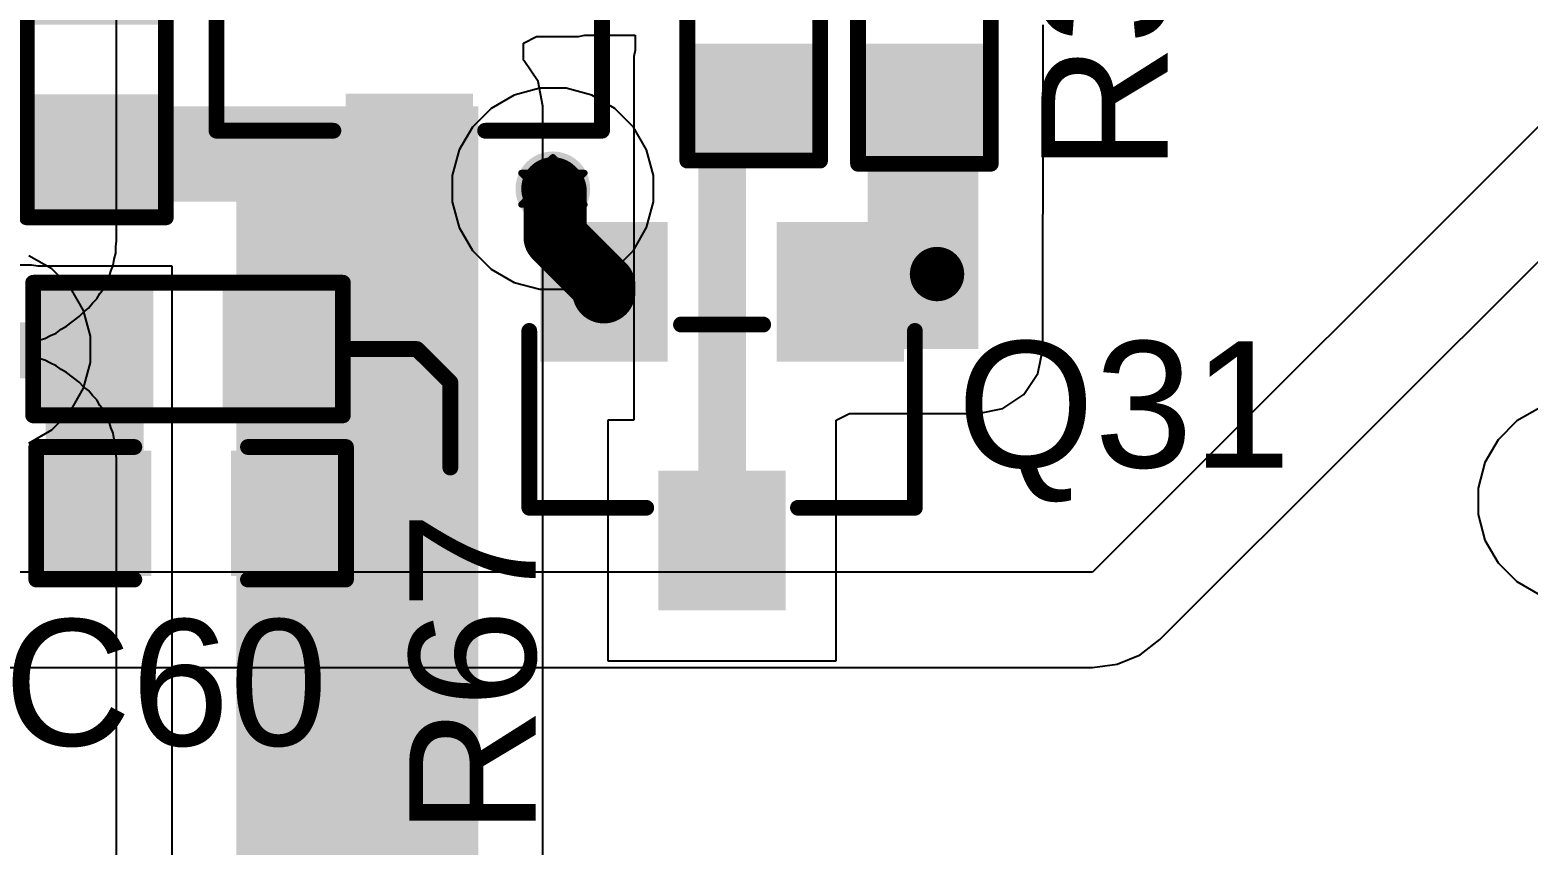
# Model space of a CAD drawing. Header units: inches. Extents: x -3 to 5437, y -3 to 5435.
# Drawn here: x 142.06 to 154.1, y 14.39 to 20.95 of the extents above; entities that cross this region are included whole.
import ezdxf

# ---------------------------------------------------------------- set-up
doc = ezdxf.new("R2010")
doc.units = ezdxf.units.IN
for name, color, linetype in [('Bottom Layer', 5, 'Continuous'), ('Bottom Solder', 6, 'Continuous'), ('Drill Drawing', 1, 'Continuous'), ('GND', 16, 'Continuous'), ('PWR', 76, 'Continuous'), ('Top Layer', 1, 'Continuous'), ('Top Overlay', 2, 'Continuous'), ('Top Paste', 8, 'Continuous'), ('Top Solder', 216, 'Continuous'), ('Via Holes', 16, 'Continuous')]:
    doc.layers.add(name, color=color, linetype=linetype)
doc.styles.add('Arial', font='', dxfattribs={"height": 0.2})
doc.styles.get('Arial').set_extended_font_data('Arial')

# ---------------------------------------------------------------- blocks, each defined once
blk = doc.blocks.new('SOT_23_250')
at = {"layer": 'Top Layer'}
for points in [[(-0.41, 1.46), (0.41, 1.46), (0.41, 0.54), (-0.41, 0.54)], [(-1.36, -0.54), (-0.54, -0.54), (-0.54, -1.46), (-1.36, -1.46)], [(0.54, -0.54), (1.36, -0.54), (1.36, -1.46), (0.54, -1.46)]]:
    blk.add_hatch(color=1, dxfattribs=at).paths.add_polyline_path(points)
at = {"layer": 'Top Paste'}
for points in [[(-0.41, 1.46), (0.41, 1.46), (0.41, 0.54), (-0.41, 0.54)], [(-1.36, -0.54), (-0.54, -0.54), (-0.54, -1.46), (-1.36, -1.46)], [(0.54, -0.54), (1.36, -0.54), (1.36, -1.46), (0.54, -1.46)]]:
    blk.add_hatch(color=8, dxfattribs=at).paths.add_polyline_path(points)
at = {"layer": 'Top Solder'}
for points in [[(-0.512, 1.562), (0.512, 1.562), (0.512, 0.438), (-0.512, 0.438)], [(-1.462, -0.438), (-0.438, -0.438), (-0.438, -1.562), (-1.462, -1.562)], [(0.438, -0.438), (1.462, -0.438), (1.462, -1.562), (0.438, -1.562)]]:
    blk.add_hatch(color=216, dxfattribs=at).paths.add_polyline_path(points)
at = {"layer": 'Top Overlay'}
for points in [[(-0.61, 0.737, 0.127, 0.127, 0), (-1.549, 0.737, 0.127, 0.127, 0)], [(-1.549, 0.737, 0.127, 0.127, 0), (-1.549, -0.686, 0.127, 0.127, 0)], [(1.549, 0.737, 0.127, 0.127, 0), (0.61, 0.737, 0.127, 0.127, 0)], [(1.549, 0.737, 0.127, 0.127, 0), (1.549, -0.686, 0.127, 0.127, 0)], [(0.33, -0.737, 0.127, 0.127, 0), (-0.33, -0.737, 0.127, 0.127, 0)]]:
    blk.add_lwpolyline(points, format="xyseb", dxfattribs=at)
for points in [[(-1.581, 0.737, 0.0635, 0.0635, 1), (-1.518, 0.737, 0.0635, 0.0635, 1)], [(-1.581, 0.737, 0.0635, 0.0635, 1), (-1.518, 0.737, 0.0635, 0.0635, 1)], [(-0.641, 0.737, 0.0635, 0.0635, 1), (-0.578, 0.737, 0.0635, 0.0635, 1)], [(0.578, 0.737, 0.0635, 0.0635, 1), (0.641, 0.737, 0.0635, 0.0635, 1)], [(1.518, 0.737, 0.0635, 0.0635, 1), (1.581, 0.737, 0.0635, 0.0635, 1)], [(1.518, 0.737, 0.0635, 0.0635, 1), (1.581, 0.737, 0.0635, 0.0635, 1)], [(-1.581, -0.686, 0.0635, 0.0635, 1), (-1.518, -0.686, 0.0635, 0.0635, 1)], [(-0.362, -0.737, 0.0635, 0.0635, 1), (-0.298, -0.737, 0.0635, 0.0635, 1)], [(0.298, -0.737, 0.0635, 0.0635, 1), (0.362, -0.737, 0.0635, 0.0635, 1)], [(1.518, -0.686, 0.0635, 0.0635, 1), (1.581, -0.686, 0.0635, 0.0635, 1)], [(-1.636, -1.143, 0.254, 0.254, 1), (-1.819, -1.143, 0.254, 0.254, 1)], [(-1.882, -1.143, 0.127, 0.127, 1), (-1.755, -1.143, 0.127, 0.127, 1)], [(-1.699, -1.143, 0.127, 0.127, 1), (-1.572, -1.143, 0.127, 0.127, 1)]]:
    blk.add_lwpolyline(points, format="xyseb", close=True, dxfattribs=at)
blk = doc.blocks.new('R___0603_262')
at = {"layer": 'Top Layer'}
for points in [[(-0.381, 0.4445), (-0.381, -0.4445), (-1.143, -0.4445), (-1.143, 0.4445)], [(1.143, 0.4445), (1.143, -0.4445), (0.381, -0.4445), (0.381, 0.4445)]]:
    blk.add_hatch(color=1, dxfattribs=at).paths.add_polyline_path(points)
at = {"layer": 'Top Paste'}
for points in [[(-0.381, 0.4445), (-0.381, -0.4445), (-1.143, -0.4445), (-1.143, 0.4445)], [(1.143, 0.4445), (1.143, -0.4445), (0.381, -0.4445), (0.381, 0.4445)]]:
    blk.add_hatch(color=8, dxfattribs=at).paths.add_polyline_path(points)
at = {"layer": 'Top Solder'}
for points in [[(-0.2794, 0.5461), (-0.2794, -0.5461), (-1.2446, -0.5461), (-1.2446, 0.5461)], [(1.2446, 0.5461), (1.2446, -0.5461), (0.2794, -0.5461), (0.2794, 0.5461)]]:
    blk.add_hatch(color=216, dxfattribs=at).paths.add_polyline_path(points)
at = {"layer": 'Top Overlay'}
for points in [[(-1.2192, -0.5334, 0.127, 0.127, 0), (-1.2192, 0.5334, 0.127, 0.127, 0)], [(1.2192, 0.5334, 0.127, 0.127, 0), (-1.2192, 0.5334, 0.127, 0.127, 0)], [(1.2192, -0.5334, 0.127, 0.127, 0), (1.2192, 0.5334, 0.127, 0.127, 0)], [(1.2192, -0.5334, 0.127, 0.127, 0), (-1.2192, -0.5334, 0.127, 0.127, 0)]]:
    blk.add_lwpolyline(points, format="xyseb", dxfattribs=at)
for points in [[(-1.25095, 0.5334, 0.0635, 0.0635, 1), (-1.18745, 0.5334, 0.0635, 0.0635, 1)], [(-1.25095, 0.5334, 0.0635, 0.0635, 1), (-1.18745, 0.5334, 0.0635, 0.0635, 1)], [(1.18745, 0.5334, 0.0635, 0.0635, 1), (1.25095, 0.5334, 0.0635, 0.0635, 1)], [(1.18745, 0.5334, 0.0635, 0.0635, 1), (1.25095, 0.5334, 0.0635, 0.0635, 1)], [(-1.25095, -0.5334, 0.0635, 0.0635, 1), (-1.18745, -0.5334, 0.0635, 0.0635, 1)], [(-1.25095, -0.5334, 0.0635, 0.0635, 1), (-1.18745, -0.5334, 0.0635, 0.0635, 1)], [(1.18745, -0.5334, 0.0635, 0.0635, 1), (1.25095, -0.5334, 0.0635, 0.0635, 1)], [(1.18745, -0.5334, 0.0635, 0.0635, 1), (1.25095, -0.5334, 0.0635, 0.0635, 1)]]:
    blk.add_lwpolyline(points, format="xyseb", close=True, dxfattribs=at)
blk = doc.blocks.new('RES_0603_308')
at = {"layer": 'Top Layer'}
for points in [[(-0.381, 0.4445), (-0.381, -0.4445), (-1.143, -0.4445), (-1.143, 0.4445)], [(1.143, 0.4445), (1.143, -0.4445), (0.381, -0.4445), (0.381, 0.4445)]]:
    blk.add_hatch(color=1, dxfattribs=at).paths.add_polyline_path(points)
at = {"layer": 'Top Paste'}
for points in [[(-0.381, 0.4445), (-0.381, -0.4445), (-1.143, -0.4445), (-1.143, 0.4445)], [(1.143, 0.4445), (1.143, -0.4445), (0.381, -0.4445), (0.381, 0.4445)]]:
    blk.add_hatch(color=8, dxfattribs=at).paths.add_polyline_path(points)
at = {"layer": 'Top Solder'}
for points in [[(-0.2794, 0.5461), (-0.2794, -0.5461), (-1.2446, -0.5461), (-1.2446, 0.5461)], [(1.2446, 0.5461), (1.2446, -0.5461), (0.2794, -0.5461), (0.2794, 0.5461)]]:
    blk.add_hatch(color=216, dxfattribs=at).paths.add_polyline_path(points)
at = {"layer": 'Top Overlay'}
for points in [[(-1.2446, -0.5334, 0.127, 0.127, 0), (-1.2446, 0.5334, 0.127, 0.127, 0)], [(1.2446, 0.5334, 0.127, 0.127, 0), (-1.2446, 0.5334, 0.127, 0.127, 0)], [(1.2446, -0.5334, 0.127, 0.127, 0), (1.2446, 0.5334, 0.127, 0.127, 0)], [(1.2446, -0.5334, 0.127, 0.127, 0), (-1.2446, -0.5334, 0.127, 0.127, 0)]]:
    blk.add_lwpolyline(points, format="xyseb", dxfattribs=at)
for points in [[(-1.27635, 0.5334, 0.0635, 0.0635, 1), (-1.21285, 0.5334, 0.0635, 0.0635, 1)], [(-1.27635, 0.5334, 0.0635, 0.0635, 1), (-1.21285, 0.5334, 0.0635, 0.0635, 1)], [(1.21285, 0.5334, 0.0635, 0.0635, 1), (1.27635, 0.5334, 0.0635, 0.0635, 1)], [(1.21285, 0.5334, 0.0635, 0.0635, 1), (1.27635, 0.5334, 0.0635, 0.0635, 1)], [(-1.27635, -0.5334, 0.0635, 0.0635, 1), (-1.21285, -0.5334, 0.0635, 0.0635, 1)], [(-1.27635, -0.5334, 0.0635, 0.0635, 1), (-1.21285, -0.5334, 0.0635, 0.0635, 1)], [(1.21285, -0.5334, 0.0635, 0.0635, 1), (1.27635, -0.5334, 0.0635, 0.0635, 1)], [(1.21285, -0.5334, 0.0635, 0.0635, 1), (1.27635, -0.5334, 0.0635, 0.0635, 1)]]:
    blk.add_lwpolyline(points, format="xyseb", close=True, dxfattribs=at)
blk = doc.blocks.new('S______B______380')
at = {"layer": 'Top Layer'}
for points in [[(-1.143, -0.4445), (-1.143, 0.4445), (-0.381, 0.4445), (-0.381, -0.4445)], [(0.381, -0.4445), (0.381, 0.4445), (1.143, 0.4445), (1.143, -0.4445)]]:
    blk.add_hatch(color=1, dxfattribs=at).paths.add_polyline_path(points)
at = {"layer": 'Top Paste'}
for points in [[(-1.143, -0.4445), (-1.143, 0.4445), (-0.381, 0.4445), (-0.381, -0.4445)], [(0.381, -0.4445), (0.381, 0.4445), (1.143, 0.4445), (1.143, -0.4445)]]:
    blk.add_hatch(color=8, dxfattribs=at).paths.add_polyline_path(points)
at = {"layer": 'Top Solder'}
for points in [[(-1.2446, -0.5461), (-1.2446, 0.5461), (-0.2794, 0.5461), (-0.2794, -0.5461)], [(0.2794, -0.5461), (0.2794, 0.5461), (1.2446, 0.5461), (1.2446, -0.5461)]]:
    blk.add_hatch(color=216, dxfattribs=at).paths.add_polyline_path(points)
at = {"layer": 'Top Overlay'}
for points in [[(-1.27, -0.5588, 0.127, 0.127, 0), (-1.27, 0.5588, 0.127, 0.127, 0)], [(1.27, 0.5588, 0.127, 0.127, 0), (-1.27, 0.5588, 0.127, 0.127, 0)], [(1.27, -0.5588, 0.127, 0.127, 0), (1.27, 0.5588, 0.127, 0.127, 0)], [(1.27, -0.5588, 0.127, 0.127, 0), (-1.27, -0.5588, 0.127, 0.127, 0)]]:
    blk.add_lwpolyline(points, format="xyseb", dxfattribs=at)
for points in [[(-1.30175, 0.5588, 0.0635, 0.0635, 1), (-1.23825, 0.5588, 0.0635, 0.0635, 1)], [(-1.30175, 0.5588, 0.0635, 0.0635, 1), (-1.23825, 0.5588, 0.0635, 0.0635, 1)], [(1.23825, 0.5588, 0.0635, 0.0635, 1), (1.30175, 0.5588, 0.0635, 0.0635, 1)], [(1.23825, 0.5588, 0.0635, 0.0635, 1), (1.30175, 0.5588, 0.0635, 0.0635, 1)], [(-1.30175, -0.5588, 0.0635, 0.0635, 1), (-1.23825, -0.5588, 0.0635, 0.0635, 1)], [(-1.30175, -0.5588, 0.0635, 0.0635, 1), (-1.23825, -0.5588, 0.0635, 0.0635, 1)], [(1.23825, -0.5588, 0.0635, 0.0635, 1), (1.30175, -0.5588, 0.0635, 0.0635, 1)], [(1.23825, -0.5588, 0.0635, 0.0635, 1), (1.30175, -0.5588, 0.0635, 0.0635, 1)]]:
    blk.add_lwpolyline(points, format="xyseb", close=True, dxfattribs=at)
blk = doc.blocks.new('RES_0603_391')
at = {"layer": 'Top Layer'}
for points in [[(-0.381, 0.4445), (-0.381, -0.4445), (-1.143, -0.4445), (-1.143, 0.4445)], [(1.143, 0.4445), (1.143, -0.4445), (0.381, -0.4445), (0.381, 0.4445)]]:
    blk.add_hatch(color=1, dxfattribs=at).paths.add_polyline_path(points)
at = {"layer": 'Top Paste'}
for points in [[(-0.381, 0.4445), (-0.381, -0.4445), (-1.143, -0.4445), (-1.143, 0.4445)], [(1.143, 0.4445), (1.143, -0.4445), (0.381, -0.4445), (0.381, 0.4445)]]:
    blk.add_hatch(color=8, dxfattribs=at).paths.add_polyline_path(points)
at = {"layer": 'Top Solder'}
for points in [[(-0.2794, 0.5461), (-0.2794, -0.5461), (-1.2446, -0.5461), (-1.2446, 0.5461)], [(1.2446, 0.5461), (1.2446, -0.5461), (0.2794, -0.5461), (0.2794, 0.5461)]]:
    blk.add_hatch(color=216, dxfattribs=at).paths.add_polyline_path(points)
at = {"layer": 'Top Overlay'}
for points in [[(1.2446, 0.5334, 0.127, 0.127, 0), (-1.2446, 0.5334, 0.127, 0.127, 0)], [(-1.2446, 0.5334, 0.127, 0.127, 0), (-1.2446, -0.5334, 0.127, 0.127, 0)], [(1.2446, 0.5334, 0.127, 0.127, 0), (1.2446, -0.5334, 0.127, 0.127, 0)], [(1.2446, -0.5334, 0.127, 0.127, 0), (-1.2446, -0.5334, 0.127, 0.127, 0)]]:
    blk.add_lwpolyline(points, format="xyseb", dxfattribs=at)
for points in [[(-1.27635, 0.5334, 0.0635, 0.0635, 1), (-1.21285, 0.5334, 0.0635, 0.0635, 1)], [(-1.27635, 0.5334, 0.0635, 0.0635, 1), (-1.21285, 0.5334, 0.0635, 0.0635, 1)], [(1.21285, 0.5334, 0.0635, 0.0635, 1), (1.27635, 0.5334, 0.0635, 0.0635, 1)], [(1.21285, 0.5334, 0.0635, 0.0635, 1), (1.27635, 0.5334, 0.0635, 0.0635, 1)], [(-1.27635, -0.5334, 0.0635, 0.0635, 1), (-1.21285, -0.5334, 0.0635, 0.0635, 1)], [(-1.27635, -0.5334, 0.0635, 0.0635, 1), (-1.21285, -0.5334, 0.0635, 0.0635, 1)], [(1.21285, -0.5334, 0.0635, 0.0635, 1), (1.27635, -0.5334, 0.0635, 0.0635, 1)], [(1.21285, -0.5334, 0.0635, 0.0635, 1), (1.27635, -0.5334, 0.0635, 0.0635, 1)]]:
    blk.add_lwpolyline(points, format="xyseb", close=True, dxfattribs=at)
blk = doc.blocks.new('SOT_23_394')
at = {"layer": 'Top Layer'}
for points in [[(-0.41, 1.46), (0.41, 1.46), (0.41, 0.54), (-0.41, 0.54)], [(-1.36, -0.54), (-0.54, -0.54), (-0.54, -1.46), (-1.36, -1.46)], [(0.54, -0.54), (1.36, -0.54), (1.36, -1.46), (0.54, -1.46)]]:
    blk.add_hatch(color=1, dxfattribs=at).paths.add_polyline_path(points)
at = {"layer": 'Top Paste'}
for points in [[(-0.41, 1.46), (0.41, 1.46), (0.41, 0.54), (-0.41, 0.54)], [(-1.36, -0.54), (-0.54, -0.54), (-0.54, -1.46), (-1.36, -1.46)], [(0.54, -0.54), (1.36, -0.54), (1.36, -1.46), (0.54, -1.46)]]:
    blk.add_hatch(color=8, dxfattribs=at).paths.add_polyline_path(points)
at = {"layer": 'Top Solder'}
for points in [[(-0.512, 1.562), (0.512, 1.562), (0.512, 0.438), (-0.512, 0.438)], [(-1.462, -0.438), (-0.438, -0.438), (-0.438, -1.562), (-1.462, -1.562)], [(0.438, -0.438), (1.462, -0.438), (1.462, -1.562), (0.438, -1.562)]]:
    blk.add_hatch(color=216, dxfattribs=at).paths.add_polyline_path(points)
at = {"layer": 'Top Overlay'}
for points in [[(-0.61, 0.737, 0.127, 0.127, 0), (-1.549, 0.737, 0.127, 0.127, 0)], [(-1.549, 0.737, 0.127, 0.127, 0), (-1.549, -0.686, 0.127, 0.127, 0)], [(1.549, 0.737, 0.127, 0.127, 0), (0.61, 0.737, 0.127, 0.127, 0)], [(1.549, 0.737, 0.127, 0.127, 0), (1.549, -0.686, 0.127, 0.127, 0)], [(0.33, -0.737, 0.127, 0.127, 0), (-0.33, -0.737, 0.127, 0.127, 0)]]:
    blk.add_lwpolyline(points, format="xyseb", dxfattribs=at)
for points in [[(-1.581, 0.737, 0.0635, 0.0635, 1), (-1.518, 0.737, 0.0635, 0.0635, 1)], [(-1.581, 0.737, 0.0635, 0.0635, 1), (-1.518, 0.737, 0.0635, 0.0635, 1)], [(-0.641, 0.737, 0.0635, 0.0635, 1), (-0.578, 0.737, 0.0635, 0.0635, 1)], [(0.578, 0.737, 0.0635, 0.0635, 1), (0.641, 0.737, 0.0635, 0.0635, 1)], [(1.518, 0.737, 0.0635, 0.0635, 1), (1.581, 0.737, 0.0635, 0.0635, 1)], [(1.518, 0.737, 0.0635, 0.0635, 1), (1.581, 0.737, 0.0635, 0.0635, 1)], [(-1.581, -0.686, 0.0635, 0.0635, 1), (-1.518, -0.686, 0.0635, 0.0635, 1)], [(-0.362, -0.737, 0.0635, 0.0635, 1), (-0.298, -0.737, 0.0635, 0.0635, 1)], [(0.298, -0.737, 0.0635, 0.0635, 1), (0.362, -0.737, 0.0635, 0.0635, 1)], [(1.518, -0.686, 0.0635, 0.0635, 1), (1.581, -0.686, 0.0635, 0.0635, 1)], [(-1.636, -1.143, 0.254, 0.254, 1), (-1.819, -1.143, 0.254, 0.254, 1)], [(-1.882, -1.143, 0.127, 0.127, 1), (-1.755, -1.143, 0.127, 0.127, 1)], [(-1.699, -1.143, 0.127, 0.127, 1), (-1.572, -1.143, 0.127, 0.127, 1)]]:
    blk.add_lwpolyline(points, format="xyseb", close=True, dxfattribs=at)
blk = doc.blocks.new('C__0603_398')
at = {"layer": 'Top Layer'}
for points in [[(-0.381, 0.445), (-0.381, -0.445), (-1.143, -0.445), (-1.143, 0.445)], [(1.143, 0.445), (1.143, -0.445), (0.381, -0.445), (0.381, 0.445)]]:
    blk.add_hatch(color=1, dxfattribs=at).paths.add_polyline_path(points)
at = {"layer": 'Top Paste'}
for points in [[(-0.381, 0.445), (-0.381, -0.445), (-1.143, -0.445), (-1.143, 0.445)], [(1.143, 0.445), (1.143, -0.445), (0.381, -0.445), (0.381, 0.445)]]:
    blk.add_hatch(color=8, dxfattribs=at).paths.add_polyline_path(points)
at = {"layer": 'Top Solder'}
for points in [[(-0.321, 0.504), (-0.321, -0.504), (-1.203, -0.504), (-1.203, 0.504)], [(1.203, 0.504), (1.203, -0.504), (0.321, -0.504), (0.321, 0.504)]]:
    blk.add_hatch(color=216, dxfattribs=at).paths.add_polyline_path(points)
at = {"layer": 'Top Overlay'}
for points in [[(-1.245, 0.533, 0.127, 0.127, 0), (-0.457, 0.533, 0.127, 0.127, 0)], [(-1.245, -0.533, 0.127, 0.127, 0), (-1.245, 0.533, 0.127, 0.127, 0)], [(0.457, 0.533, 0.127, 0.127, 0), (1.245, 0.533, 0.127, 0.127, 0)], [(1.245, -0.533, 0.127, 0.127, 0), (1.245, 0.533, 0.127, 0.127, 0)], [(-1.245, -0.533, 0.127, 0.127, 0), (-0.457, -0.533, 0.127, 0.127, 0)], [(0.457, -0.533, 0.127, 0.127, 0), (1.245, -0.533, 0.127, 0.127, 0)]]:
    blk.add_lwpolyline(points, format="xyseb", dxfattribs=at)
for points in [[(-1.276, 0.533, 0.0635, 0.0635, 1), (-1.213, 0.533, 0.0635, 0.0635, 1)], [(-1.276, 0.533, 0.0635, 0.0635, 1), (-1.213, 0.533, 0.0635, 0.0635, 1)], [(-0.489, 0.533, 0.0635, 0.0635, 1), (-0.425, 0.533, 0.0635, 0.0635, 1)], [(0.425, 0.533, 0.0635, 0.0635, 1), (0.489, 0.533, 0.0635, 0.0635, 1)], [(1.213, 0.533, 0.0635, 0.0635, 1), (1.276, 0.533, 0.0635, 0.0635, 1)], [(1.213, 0.533, 0.0635, 0.0635, 1), (1.276, 0.533, 0.0635, 0.0635, 1)], [(-1.276, -0.533, 0.0635, 0.0635, 1), (-1.213, -0.533, 0.0635, 0.0635, 1)], [(-1.276, -0.533, 0.0635, 0.0635, 1), (-1.213, -0.533, 0.0635, 0.0635, 1)], [(-0.489, -0.533, 0.0635, 0.0635, 1), (-0.425, -0.533, 0.0635, 0.0635, 1)], [(0.425, -0.533, 0.0635, 0.0635, 1), (0.489, -0.533, 0.0635, 0.0635, 1)], [(1.213, -0.533, 0.0635, 0.0635, 1), (1.276, -0.533, 0.0635, 0.0635, 1)], [(1.213, -0.533, 0.0635, 0.0635, 1), (1.276, -0.533, 0.0635, 0.0635, 1)]]:
    blk.add_lwpolyline(points, format="xyseb", close=True, dxfattribs=at)

msp = doc.modelspace()

# ---------------------------------------------------------------- hatches: boundary and pattern name
at = {"layer": 'Bottom Layer'}
h = msp.add_hatch(color=5, dxfattribs=at)
edge = h.paths.add_edge_path()
edge.add_arc((146.261, 19.669), 0.3, 0, 360)
at = {"layer": 'Bottom Solder'}
h = msp.add_hatch(color=6, dxfattribs=at)
edge = h.paths.add_edge_path()
edge.add_arc((146.261, 19.669), 0.15, 0, 360)
at = {"layer": 'GND'}
h = msp.add_hatch(color=16, dxfattribs=at)
edge = h.paths.add_edge_path()
edge.add_arc((146.261, 19.669), 0.3, 0, 360)
at = {"layer": 'PWR'}
h = msp.add_hatch(color=76, dxfattribs=at)
edge = h.paths.add_edge_path()
edge.add_arc((146.261, 19.669), 0.3, 0, 360)
at = {"layer": 'Top Layer'}
for points in [[(147.431, 16.84), (147.812, 16.84), (147.812, 20.734), (147.431, 20.734)], [(148.791, 18.38), (149.68, 18.38), (149.68, 20.718), (148.791, 20.718)], [(142.122, 19.566), (145.663, 19.566), (145.663, 20.333), (142.122, 20.333)], [(143.716, 8.449), (145.663, 8.449), (145.663, 20.333), (143.716, 20.333)], [(148.161, 18.38), (149.68, 18.38), (149.68, 19.3), (148.161, 19.3)], [(142.186, 16.615), (142.973, 16.615), (142.973, 18.824), (142.186, 18.824)], [(142.525, 18.595), (141.737, 18.595), (141.737, 18.145), (142.525, 18.145)]]:
    msp.add_hatch(color=1, dxfattribs=at).paths.add_polyline_path(points)
h = msp.add_hatch(color=1, dxfattribs=at)
edge = h.paths.add_edge_path()
edge.add_arc((146.261, 19.669), 0.3, 0, 360)
at = {"layer": 'Top Solder'}
h = msp.add_hatch(color=216, dxfattribs=at)
edge = h.paths.add_edge_path()
edge.add_arc((146.261, 19.669), 0.15, 0, 360)
at = {"layer": 'Via Holes'}
h = msp.add_hatch(color=7, dxfattribs=at)
edge = h.paths.add_edge_path()
edge.add_arc((146.261, 19.669), 0.15, 0, 360)

# ---------------------------------------------------------------- linework, layer by layer
at = {"layer": 'Bottom Layer'}
for p, q in [((142.755, 19.251), (142.755, 23.86)), ((142.735, 19.102), (142.748, 19.151)), ((142.748, 19.201), (142.755, 19.251)), ((142.748, 19.151), (142.748, 19.201)), ((142.709, 19.006), (142.728, 19.052)), ((142.728, 19.052), (142.735, 19.102)), ((142.652, 18.867), (142.671, 18.914)), ((142.671, 18.914), (142.696, 18.957)), ((142.696, 18.957), (142.709, 19.006)), ((142.56, 18.748), (142.596, 18.783)), ((142.596, 18.783), (142.621, 18.827)), ((142.621, 18.827), (142.652, 18.867)), ((142.454, 18.642), (142.489, 18.677)), ((142.489, 18.677), (142.529, 18.708)), ((142.529, 18.708), (142.56, 18.748)), ((142.31, 18.539), (142.353, 18.564)), ((142.353, 18.564), (142.454, 18.642)), ((142.104, 18.413), (142.111, 18.443)), ((142.111, 18.443), (142.131, 18.451)), ((142.131, 18.451), (142.179, 18.464)), ((142.179, 18.464), (142.223, 18.489)), ((142.223, 18.489), (142.27, 18.508)), ((142.27, 18.508), (142.31, 18.539)), ((142.104, 18.341), (142.104, 18.413)), ((142.111, 18.311), (142.104, 18.341)), ((142.131, 18.303), (142.111, 18.311)), ((142.179, 18.29), (142.131, 18.303)), ((142.223, 18.265), (142.179, 18.29)), ((142.27, 18.246), (142.223, 18.265)), ((142.31, 18.215), (142.27, 18.246)), ((142.353, 18.19), (142.31, 18.215)), ((142.454, 18.113), (142.353, 18.19)), ((142.489, 18.077), (142.454, 18.113)), ((142.529, 18.046), (142.489, 18.077)), ((142.56, 18.006), (142.529, 18.046)), ((142.596, 17.971), (142.56, 18.006)), ((142.621, 17.927), (142.596, 17.971)), ((142.652, 17.887), (142.621, 17.927)), ((142.671, 17.841), (142.652, 17.887)), ((142.696, 17.797), (142.671, 17.841)), ((142.709, 17.748), (142.696, 17.797)), ((142.728, 17.702), (142.709, 17.748)), ((142.735, 17.652), (142.728, 17.702)), ((142.748, 17.603), (142.735, 17.652)), ((142.748, 17.553), (142.748, 17.603)), ((142.755, 17.503), (142.748, 17.553)), ((142.755, 11.229), (142.755, 17.503))]:
    msp.add_line(p, q, dxfattribs=at)
at = {"layer": 'Drill Drawing'}
for points in [[(146.134, 19.796, 0.0508, 0.0508, 0), (146.261, 19.923, 0.0508, 0.0508, 0)], [(146.261, 19.923, 0.0508, 0.0508, 0), (146.388, 19.796, 0.0508, 0.0508, 0)], [(146.007, 19.796, 0.0508, 0.0508, 0), (146.134, 19.669, 0.0508, 0.0508, 0)], [(146.007, 19.796, 0.0508, 0.0508, 0), (146.134, 19.796, 0.0508, 0.0508, 0)], [(146.388, 19.796, 0.0508, 0.0508, 0), (146.515, 19.796, 0.0508, 0.0508, 0)], [(146.388, 19.669, 0.0508, 0.0508, 0), (146.515, 19.796, 0.0508, 0.0508, 0)], [(146.007, 19.542, 0.0508, 0.0508, 0), (146.134, 19.669, 0.0508, 0.0508, 0)], [(146.388, 19.669, 0.0508, 0.0508, 0), (146.515, 19.542, 0.0508, 0.0508, 0)], [(146.007, 19.542, 0.0508, 0.0508, 0), (146.134, 19.542, 0.0508, 0.0508, 0)], [(146.134, 19.542, 0.0508, 0.0508, 0), (146.261, 19.415, 0.0508, 0.0508, 0)], [(146.261, 19.415, 0.0508, 0.0508, 0), (146.388, 19.542, 0.0508, 0.0508, 0)], [(146.388, 19.542, 0.0508, 0.0508, 0), (146.515, 19.542, 0.0508, 0.0508, 0)]]:
    msp.add_lwpolyline(points, format="xyseb", dxfattribs=at)
for points in [[(146.249, 19.923, 0.0254, 0.0254, 1), (146.274, 19.923, 0.0254, 0.0254, 1)], [(146.249, 19.923, 0.0254, 0.0254, 1), (146.274, 19.923, 0.0254, 0.0254, 1)], [(145.995, 19.796, 0.0254, 0.0254, 1), (146.02, 19.796, 0.0254, 0.0254, 1)], [(145.995, 19.796, 0.0254, 0.0254, 1), (146.02, 19.796, 0.0254, 0.0254, 1)], [(146.122, 19.796, 0.0254, 0.0254, 1), (146.147, 19.796, 0.0254, 0.0254, 1)], [(146.122, 19.796, 0.0254, 0.0254, 1), (146.147, 19.796, 0.0254, 0.0254, 1)], [(146.376, 19.796, 0.0254, 0.0254, 1), (146.401, 19.796, 0.0254, 0.0254, 1)], [(146.376, 19.796, 0.0254, 0.0254, 1), (146.401, 19.796, 0.0254, 0.0254, 1)], [(146.503, 19.796, 0.0254, 0.0254, 1), (146.528, 19.796, 0.0254, 0.0254, 1)], [(146.503, 19.796, 0.0254, 0.0254, 1), (146.528, 19.796, 0.0254, 0.0254, 1)], [(146.122, 19.669, 0.0254, 0.0254, 1), (146.147, 19.669, 0.0254, 0.0254, 1)], [(146.122, 19.669, 0.0254, 0.0254, 1), (146.147, 19.669, 0.0254, 0.0254, 1)], [(146.376, 19.669, 0.0254, 0.0254, 1), (146.401, 19.669, 0.0254, 0.0254, 1)], [(146.376, 19.669, 0.0254, 0.0254, 1), (146.401, 19.669, 0.0254, 0.0254, 1)], [(145.995, 19.542, 0.0254, 0.0254, 1), (146.02, 19.542, 0.0254, 0.0254, 1)], [(145.995, 19.542, 0.0254, 0.0254, 1), (146.02, 19.542, 0.0254, 0.0254, 1)], [(146.122, 19.542, 0.0254, 0.0254, 1), (146.147, 19.542, 0.0254, 0.0254, 1)], [(146.122, 19.542, 0.0254, 0.0254, 1), (146.147, 19.542, 0.0254, 0.0254, 1)], [(146.376, 19.542, 0.0254, 0.0254, 1), (146.401, 19.542, 0.0254, 0.0254, 1)], [(146.376, 19.542, 0.0254, 0.0254, 1), (146.401, 19.542, 0.0254, 0.0254, 1)], [(146.503, 19.542, 0.0254, 0.0254, 1), (146.528, 19.542, 0.0254, 0.0254, 1)], [(146.503, 19.542, 0.0254, 0.0254, 1), (146.528, 19.542, 0.0254, 0.0254, 1)], [(146.249, 19.415, 0.0254, 0.0254, 1), (146.274, 19.415, 0.0254, 0.0254, 1)], [(146.249, 19.415, 0.0254, 0.0254, 1), (146.274, 19.415, 0.0254, 0.0254, 1)]]:
    msp.add_lwpolyline(points, format="xyseb", close=True, dxfattribs=at)
at = {"layer": 'PWR'}
for p, q in [((155.931, 21.921), (150.597, 16.586)), ((151.14, 16.043), (156.25, 21.152)), ((146.155, 20.477), (145.95, 20.422)), ((146.368, 20.477), (146.155, 20.477)), ((146.573, 20.422), (146.368, 20.477)), ((145.95, 20.422), (145.765, 20.316)), ((146.758, 20.316), (146.573, 20.422)), ((145.765, 20.316), (145.615, 20.165)), ((146.908, 20.165), (146.758, 20.316)), ((145.615, 20.165), (145.508, 19.981)), ((147.014, 19.981), (146.908, 20.165)), ((145.508, 19.981), (145.453, 19.776)), ((147.069, 19.776), (147.014, 19.981)), ((145.453, 19.776), (145.453, 19.563)), ((147.069, 19.563), (147.069, 19.776)), ((145.453, 19.563), (145.508, 19.357)), ((147.014, 19.357), (147.069, 19.563)), ((145.508, 19.357), (145.615, 19.173)), ((146.908, 19.173), (147.014, 19.357)), ((145.615, 19.173), (145.765, 19.023)), ((146.758, 19.023), (146.908, 19.173)), ((142.234, 19.024), (142.049, 19.13)), ((142.384, 18.873), (142.234, 19.024)), ((145.765, 19.023), (145.95, 18.916)), ((146.573, 18.916), (146.758, 19.023)), ((145.95, 18.916), (146.155, 18.861)), ((146.368, 18.861), (146.573, 18.916)), ((142.49, 18.689), (142.384, 18.873)), ((146.155, 18.861), (146.368, 18.861)), ((142.545, 18.483), (142.49, 18.689)), ((142.545, 18.271), (142.545, 18.483)), ((142.49, 18.065), (142.545, 18.271)), ((142.384, 17.881), (142.49, 18.065)), ((142.234, 17.73), (142.384, 17.881)), ((154.193, 17.908), (154.009, 17.802)), ((142.049, 17.624), (142.234, 17.73)), ((154.009, 17.802), (153.858, 17.651)), ((153.858, 17.651), (153.752, 17.467)), ((153.752, 17.467), (153.697, 17.261)), ((153.697, 17.261), (153.697, 17.049)), ((153.697, 17.049), (153.752, 16.843)), ((153.752, 16.843), (153.858, 16.659)), ((153.858, 16.659), (154.009, 16.509)), ((150.597, 16.586), (131.907, 16.586)), ((154.009, 16.509), (154.193, 16.402)), ((150.981, 15.921), (151.14, 16.043)), ((151.14, 16.043), (151.14, 16.043)), ((150.796, 15.844), (150.981, 15.921)), ((131.907, 15.818), (150.597, 15.818)), ((150.597, 15.818), (150.796, 15.844)), ((150.597, 15.818), (150.597, 15.818))]:
    msp.add_line(p, q, dxfattribs=at)
at = {"layer": 'Top Layer'}
for p, q in [((150.2, 19.464), (150.2, 20.988)), ((146.025, 20.841), (146.129, 20.895)), ((146.025, 20.703), (146.025, 20.841)), ((146.129, 20.895), (146.467, 20.895)), ((146.467, 20.895), (146.517, 20.905)), ((146.517, 20.905), (146.923, 20.905)), ((146.923, 20.905), (146.923, 20.784)), ((146.923, 20.784), (146.913, 20.734)), ((146.913, 20.734), (146.913, 17.808)), ((146.03, 20.699), (146.025, 20.703)), ((146.142, 20.531), (146.03, 20.699)), ((146.181, 20.333), (146.142, 20.531)), ((146.181, 11.229), (146.181, 20.333)), ((150.198, 18.38), (150.198, 19.464)), ((150.198, 19.464), (150.2, 19.464)), ((141.682, 19.058), (142.072, 19.058)), ((142.072, 19.058), (142.122, 19.048)), ((142.122, 19.048), (143.198, 19.048)), ((143.198, 19.048), (143.198, 11.229)), ((150.158, 18.182), (150.198, 18.38)), ((150.046, 18.014), (150.158, 18.182)), ((149.878, 17.901), (150.046, 18.014)), ((148.539, 17.808), (148.644, 17.862)), ((148.644, 17.862), (149.68, 17.862)), ((149.68, 17.862), (149.878, 17.901)), ((146.913, 17.808), (146.703, 17.808)), ((146.703, 17.808), (146.703, 15.872)), ((148.539, 15.872), (148.539, 17.808)), ((146.703, 15.872), (148.539, 15.872))]:
    msp.add_line(p, q, dxfattribs=at)
for points in [[(146.261, 19.669, 0.508, 0.508, 0), (146.279, 19.652, 0.508, 0.508, 0)], [(146.279, 19.282, 0.508, 0.508, 0), (146.279, 19.652, 0.508, 0.508, 0)], [(146.279, 19.282, 0.508, 0.508, 0), (146.671, 18.89, 0.508, 0.508, 0)], [(146.671, 18.84, 0.508, 0.508, 0), (146.671, 18.89, 0.508, 0.508, 0)]]:
    msp.add_lwpolyline(points, format="xyseb", dxfattribs=at)
for points in [[(146.134, 19.669, 0.254, 0.254, 1), (146.388, 19.669, 0.254, 0.254, 1)], [(146.152, 19.652, 0.254, 0.254, 1), (146.406, 19.652, 0.254, 0.254, 1)], [(146.152, 19.652, 0.254, 0.254, 1), (146.406, 19.652, 0.254, 0.254, 1)], [(146.152, 19.282, 0.254, 0.254, 1), (146.406, 19.282, 0.254, 0.254, 1)], [(146.152, 19.282, 0.254, 0.254, 1), (146.406, 19.282, 0.254, 0.254, 1)], [(146.544, 18.89, 0.254, 0.254, 1), (146.798, 18.89, 0.254, 0.254, 1)], [(146.544, 18.89, 0.254, 0.254, 1), (146.798, 18.89, 0.254, 0.254, 1)], [(146.544, 18.84, 0.254, 0.254, 1), (146.798, 18.84, 0.254, 0.254, 1)]]:
    msp.add_lwpolyline(points, format="xyseb", close=True, dxfattribs=at)
at = {"layer": 'Top Overlay'}
for points in [[(144.573, 18.38, 0.127, 0.127, 0), (145.168, 18.38, 0.127, 0.127, 0)], [(145.168, 18.38, 0.127, 0.127, 0), (145.437, 18.111, 0.127, 0.127, 0)], [(145.437, 17.427, 0.127, 0.127, 0), (145.437, 18.111, 0.127, 0.127, 0)]]:
    msp.add_lwpolyline(points, format="xyseb", dxfattribs=at)
for points in [[(144.542, 18.38, 0.0635, 0.0635, 1), (144.605, 18.38, 0.0635, 0.0635, 1)], [(145.137, 18.38, 0.0635, 0.0635, 1), (145.2, 18.38, 0.0635, 0.0635, 1)], [(145.137, 18.38, 0.0635, 0.0635, 1), (145.2, 18.38, 0.0635, 0.0635, 1)], [(145.405, 18.111, 0.0635, 0.0635, 1), (145.469, 18.111, 0.0635, 0.0635, 1)], [(145.405, 18.111, 0.0635, 0.0635, 1), (145.469, 18.111, 0.0635, 0.0635, 1)], [(145.405, 17.427, 0.0635, 0.0635, 1), (145.469, 17.427, 0.0635, 0.0635, 1)]]:
    msp.add_lwpolyline(points, format="xyseb", close=True, dxfattribs=at)

# ---------------------------------------------------------------- block references
for name, p, rotation in [('SOT_23_394', (145.107, 20.873), 180), ('R___0603_262', (147.875, 21.115), 270), ('RES_0603_308', (149.247, 21.115), 270), ('S______B______380', (142.592, 20.709), 270), ('SOT_23_250', (147.621, 17.84), 180), ('RES_0603_391', (143.329, 18.38), 180)]:
    msp.add_blockref(name, p, dxfattribs=dict(rotation=rotation))
msp.add_blockref('C__0603_398', (143.354, 17.059))

# ---------------------------------------------------------------- texts
at = {"layer": 'Top Overlay', "style": 'Arial'}
for s, p in [('R33', (151.203, 19.805)), ('R67', (146.123, 14.471))]:
    msp.add_text(s, height=1.016, rotation=90, dxfattribs=at).set_placement(p)
for s, p in [('Q31', (149.51, 17.427)), ('C60', (141.848, 15.19))]:
    msp.add_text(s, height=1.016, dxfattribs=at).set_placement(p)

doc.saveas('drawing.dxf')
